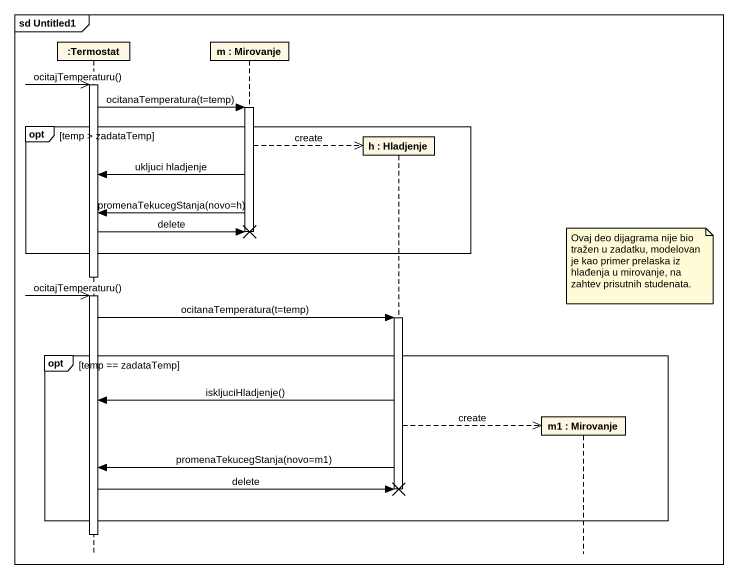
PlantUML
@startuml
mainframe sd Untitled1
hide footbox
participant ":Termostat" as Termostat
participant "m : Mirovanje" as m
participant "h : Hladjenje" as h
participant "m1 : Mirovanje" as m1

Termostat ->> Termostat : ocitajTemperaturu()
activate Termostat
Termostat -> m : ocitanaTemperatura(t=temp)
activate m
opt temp > zadataTemp
  m -->> h ** : create
  m -> Termostat : ukljuci hladjenje
  m -> Termostat : promenaTekucegStanja(novo=h)
  Termostat -> m !! : delete
  deactivate m
end
note over m1 : Ovaj deo dijagrama nije bio tražen u zadatku, modelovan je kao primer prelaska iz hlađenja u mirovanje, na zahtev prisutnih studenata.
deactivate Termostat
Termostat ->> Termostat : ocitajTemperaturu()
activate Termostat
Termostat -> h : ocitanaTemperatura(t=temp)
activate h
opt temp == zadataTemp
  h -> Termostat : iskljuciHladjenje()
  h -->> m1 ** : create
  h -> Termostat : promenaTekucegStanja(novo=m1)
  Termostat -> h !! : delete
  deactivate h
end
deactivate Termostat
@enduml
